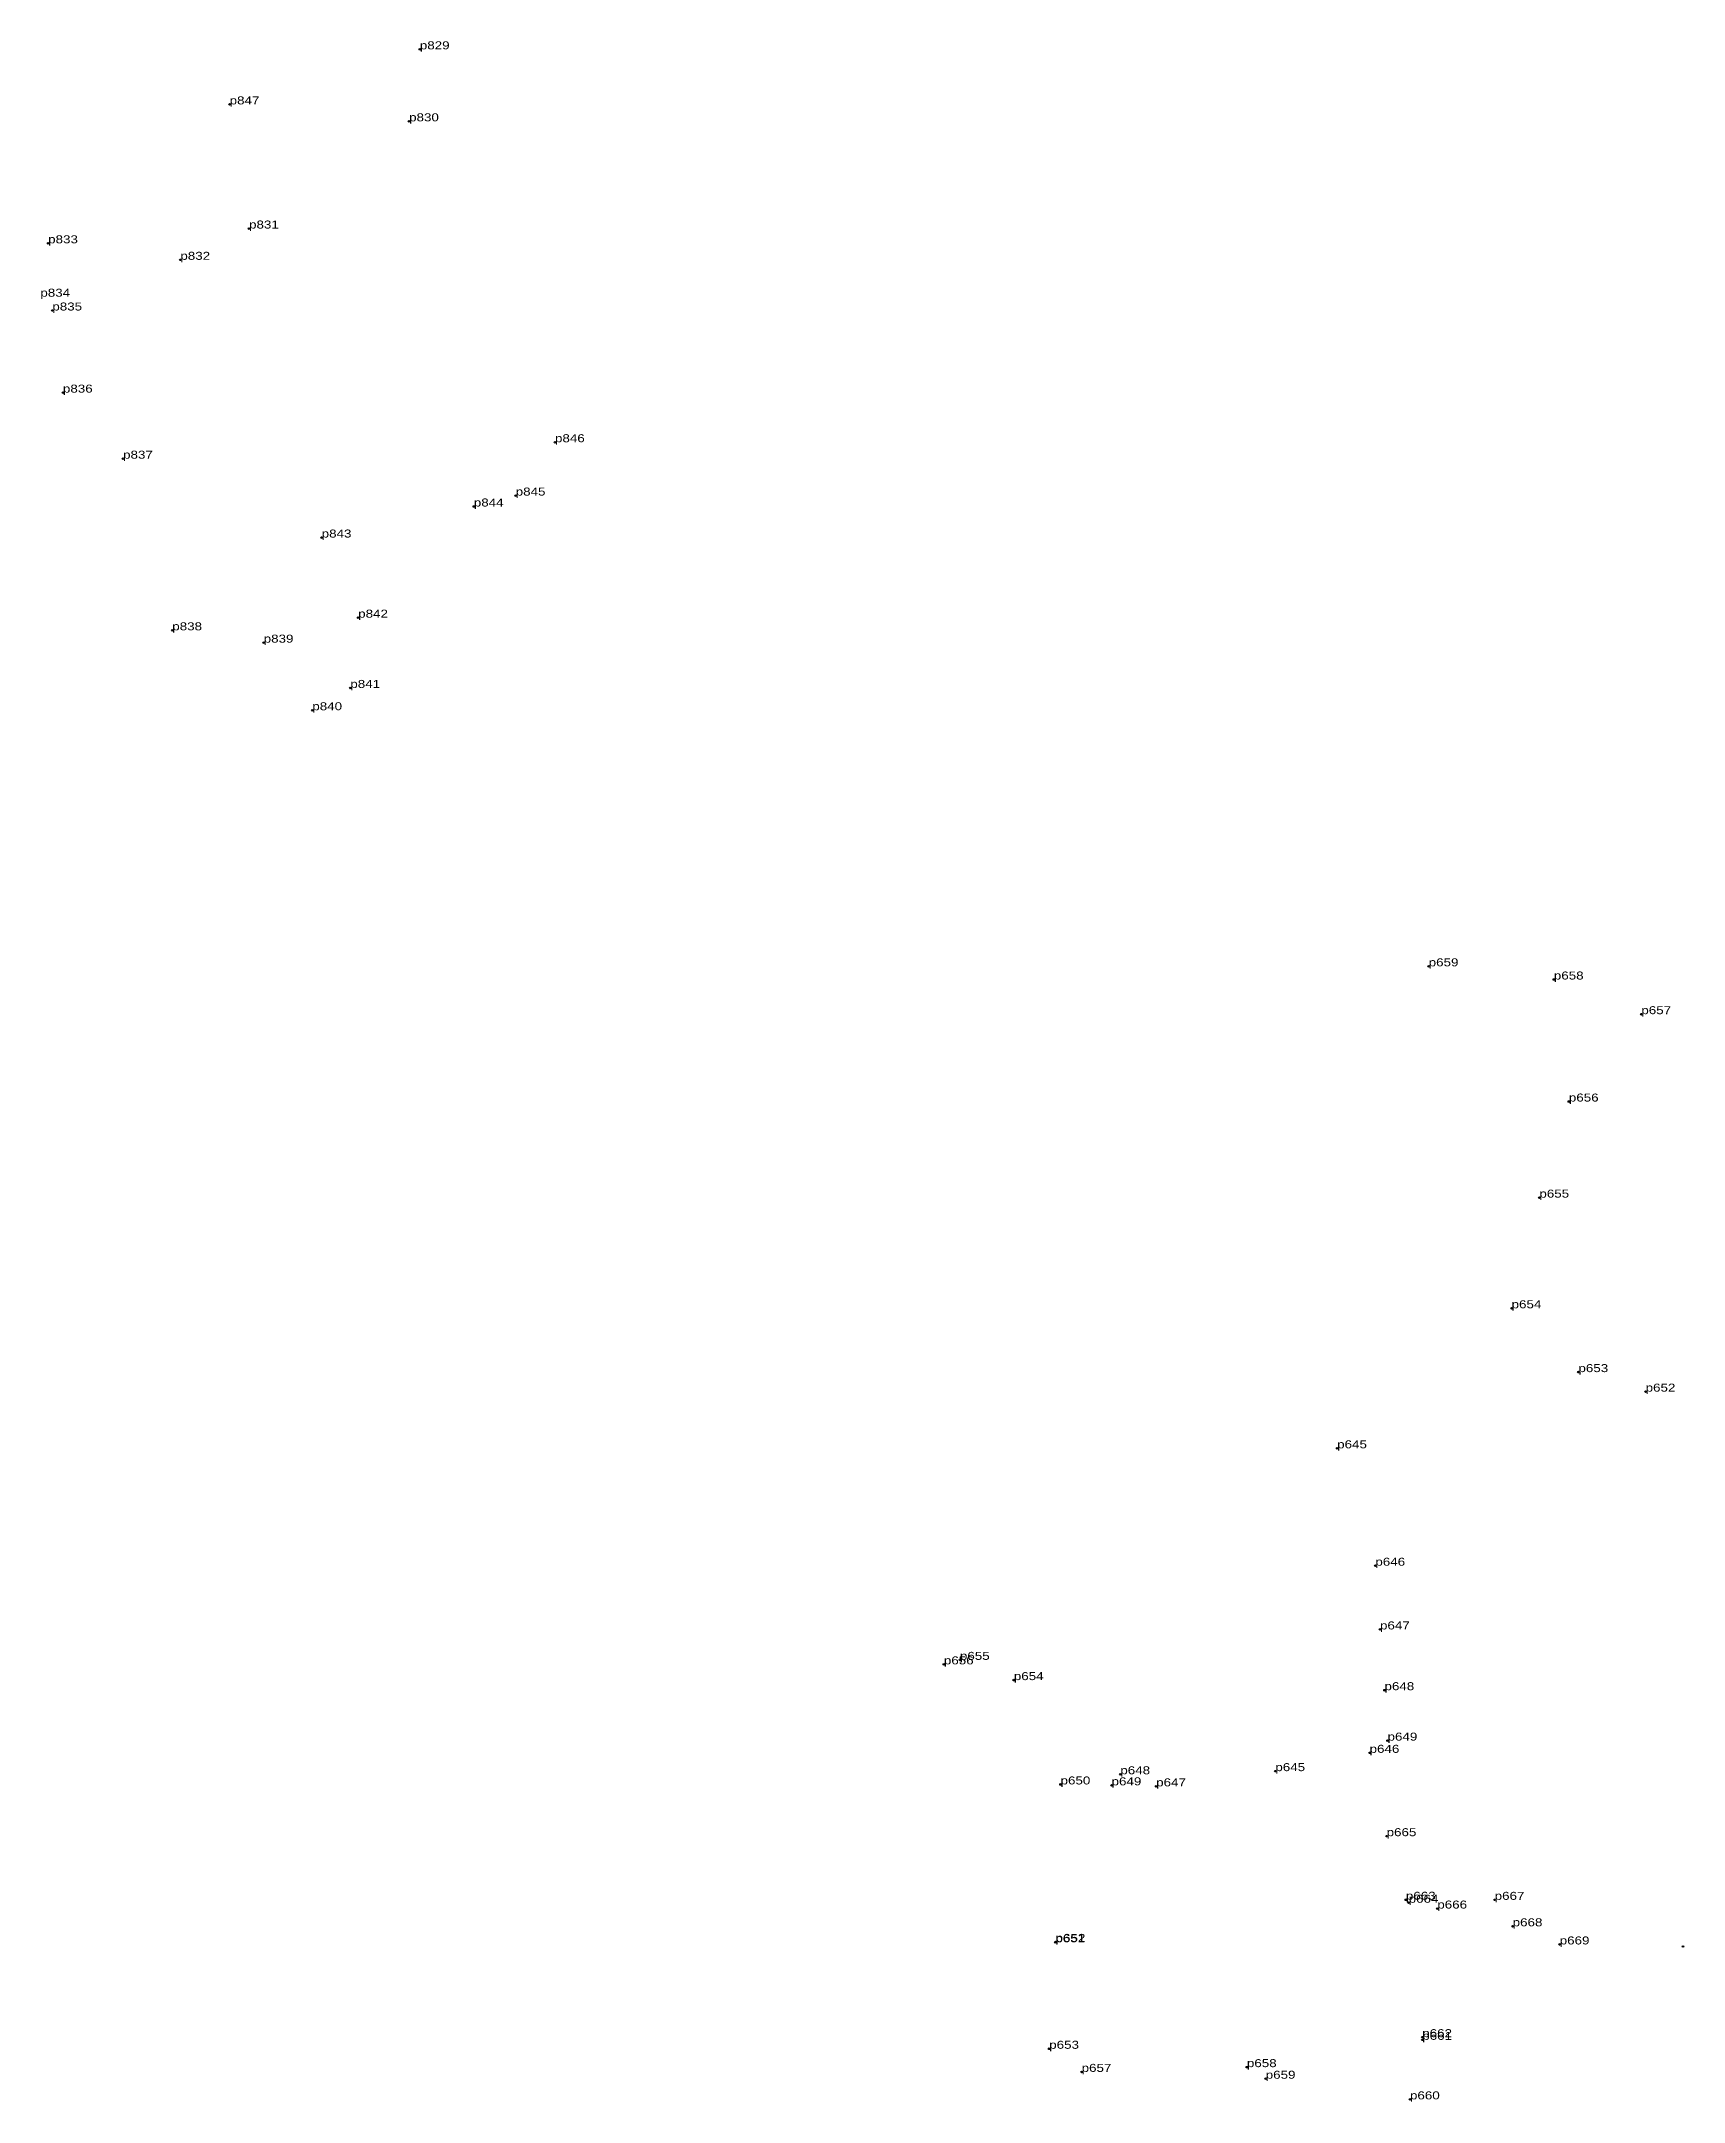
# Model space of a CAD drawing. Header units: metres. Extents: x 543607 to 546308, y 1834524 to 1839461.
# Drawn here: x 545562.3 to 545931.6, y 1834707.4 to 1835170.9 of the extents above; entities that cross this region are included whole.
import ezdxf

# ---------------------------------------------------------------- set-up
doc = ezdxf.new("R2010")
doc.units = ezdxf.units.M
doc.header["$LTSCALE"] = 0.72
doc.header["$PDMODE"] = 32
doc.header["$PDSIZE"] = 0.36
doc.layers.add('12', color=7, linetype='Continuous')
doc.layers.add('7', color=7, linetype='Continuous')

msp = doc.modelspace()

# ---------------------------------------------------------------- linework, layer by layer
at = {"layer": '7'}
for p in [(545647.4, 1835169.04), (545604.63, 1835156.65), (545644.99, 1835152.85), (545609, 1835128.73), (545563.82, 1835125.41), (545593.55, 1835121.69), (545564.76, 1835110.29), (545567.14, 1835091.82), (545580.67, 1835076.96), (545677.79, 1835080.66), (545668.96, 1835068.66), (545659.54, 1835066.2), (545625.33, 1835059.22), (545633.54, 1835041.2), (545591.73, 1835038.35), (545612.29, 1835035.58), (545631.77, 1835025.39), (545623.22, 1835020.37), (545874.26, 1834962.77), (545902.4, 1834959.8), (545922.08, 1834952), (545905.78, 1834932.35), (545899.15, 1834910.74), (545892.9, 1834885.85), (545907.93, 1834871.49), (545923.04, 1834867.1), (545853.68, 1834854.35), (545862.27, 1834827.94), (545863.31, 1834813.61), (545765.24, 1834805.75), (545768.85, 1834806.76), (545780.97, 1834802.21), (545864.32, 1834799.94), (545860.97, 1834785.85), (545865.01, 1834788.6), (545804.92, 1834781.03), (545839.78, 1834781.73), (545791.48, 1834778.74), (545802.95, 1834778.54), (545812.98, 1834778.31), (545864.8, 1834767.1), (545869.13, 1834752.8), (545889.1, 1834752.78), (545869.75, 1834752.13), (545876.2, 1834750.82), (545790.3, 1834743.22), (545790.36, 1834743.32), (545893.14, 1834746.83), (545903.72, 1834742.75), (545931.44, 1834742.29), (545872.81, 1834721.89), (545872.81, 1834721.29), (545788.93, 1834719.28), (545796.22, 1834714.08), (545833.38, 1834715.15), (545837.61, 1834712.54), (545870.05, 1834707.9)]:
    msp.add_point(p, dxfattribs=at)

# ---------------------------------------------------------------- texts
at = {"layer": '12', "width": 1.25}
for s, p in [('p829', (545647.4, 1835169.04)), ('p847', (545604.63, 1835156.65)), ('p830', (545644.99, 1835152.85)), ('p831', (545609, 1835128.73)), ('p833', (545563.82, 1835125.41)), ('p832', (545593.55, 1835121.69)), ('p834', (545562.07, 1835113.39)), ('p835', (545564.76, 1835110.29)), ('p836', (545567.14, 1835091.82)), ('p846', (545677.79, 1835080.66)), ('p837', (545580.67, 1835076.96)), ('p844', (545659.54, 1835066.2)), ('p845', (545668.96, 1835068.66)), ('p843', (545625.33, 1835059.22)), ('p838', (545591.73, 1835038.35)), ('p842', (545633.54, 1835041.2)), ('p839', (545612.29, 1835035.58)), ('p841', (545631.77, 1835025.39)), ('p840', (545623.22, 1835020.37)), ('p659', (545874.26, 1834962.77)), ('p658', (545902.4, 1834959.8)), ('p657', (545922.08, 1834952)), ('p656', (545905.78, 1834932.35)), ('p655', (545899.15, 1834910.74)), ('p654', (545892.9, 1834885.85)), ('p653', (545907.93, 1834871.49)), ('p652', (545923.04, 1834867.1)), ('p645', (545853.68, 1834854.35)), ('p646', (545862.27, 1834827.94)), ('p647', (545863.31, 1834813.61)), ('p655', (545768.85, 1834806.76)), ('p656', (545765.24, 1834805.75)), ('p654', (545780.97, 1834802.21)), ('p648', (545864.32, 1834799.94)), ('p649', (545865.01, 1834788.6)), ('p646', (545860.97, 1834785.85)), ('p650', (545791.48, 1834778.74)), ('p649', (545802.95, 1834778.54)), ('p648', (545804.92, 1834781.03)), ('p645', (545839.78, 1834781.73)), ('p647', (545812.98, 1834778.31)), ('p665', (545864.8, 1834767.1)), ('p663', (545869.13, 1834752.8)), ('p664', (545869.75, 1834752.13)), ('p666', (545876.2, 1834750.82)), ('p667', (545889.1, 1834752.78)), ('p668', (545893.14, 1834746.83)), ('p651', (545790.3, 1834743.22)), ('p652', (545790.36, 1834743.32)), ('p669', (545903.72, 1834742.75)), ('p653', (545788.93, 1834719.28)), ('p662', (545872.81, 1834721.89)), ('p661', (545872.81, 1834721.29)), ('p657', (545796.22, 1834714.08)), ('p658', (545833.38, 1834715.15)), ('p659', (545837.61, 1834712.54)), ('p660', (545870.05, 1834707.9))]:
    msp.add_text(s, height=1.8, dxfattribs=at).set_placement(p)

doc.saveas('drawing.dxf')
